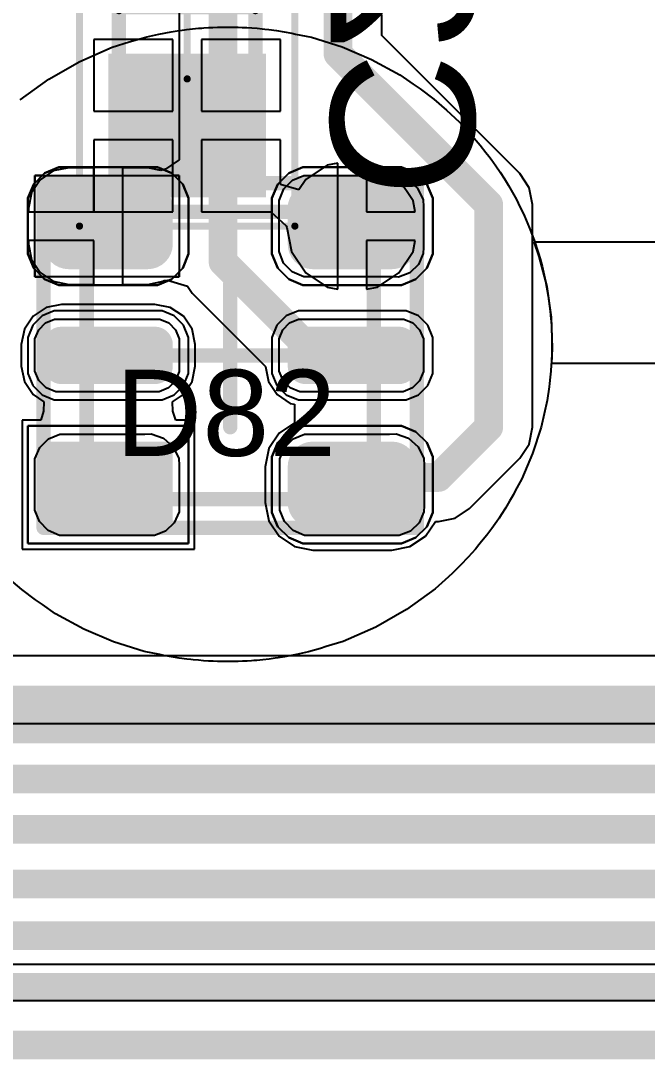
# Model space of a CAD drawing. Header units: inches. Extents: x -27 to 142, y -1 to 42.
# Drawn here: x 102.84 to 107.2, y -1 to 6.23 of the extents above; entities that cross this region are included whole.
import ezdxf

# ---------------------------------------------------------------- set-up
doc = ezdxf.new("R2010")
doc.units = ezdxf.units.IN
for name, color, linetype in [('Bottom Layer', 5, 'Continuous'), ('Bottom Overlay', 54, 'Continuous'), ('Bottom Paste', 16, 'Continuous'), ('Bottom Solder', 6, 'Continuous'), ('Keep-Out Layer', 6, 'Continuous'), ('Mechanical 1', 6, 'Continuous'), ('Mechanical 13', 56, 'Continuous'), ('Mechanical 15', 56, 'Continuous'), ('Top Layer', 1, 'Continuous'), ('Top Overlay', 2, 'Continuous'), ('Top Paste', 8, 'Continuous'), ('Top Solder', 216, 'Continuous'), ('Via Holes', 16, 'Continuous')]:
    doc.layers.add(name, color=color, linetype=linetype)
doc.styles.add('Arial', font='', dxfattribs={"height": 0.2})
doc.styles.get('Arial').set_extended_font_data('Arial')

# ---------------------------------------------------------------- blocks, each defined once
blk = doc.blocks.new('CAPC0603_1608_55_N_B_737')
at = {"layer": 'Bottom Layer'}
for points in [[(-0.35, 0.5), (-0.35, -0.5), (-1.25, -0.5), (-1.25, 0.5)], [(1.25, 0.5), (1.25, -0.5), (0.35, -0.5), (0.35, 0.5)]]:
    blk.add_hatch(color=5, dxfattribs=at).paths.add_polyline_path(points)
at = {"layer": 'Bottom Paste'}
for points in [[(-0.35, 0.5), (-0.35, -0.5), (-1.25, -0.5), (-1.25, 0.5)], [(1.25, 0.5), (1.25, -0.5), (0.35, -0.5), (0.35, 0.5)]]:
    blk.add_hatch(color=16, dxfattribs=at).paths.add_polyline_path(points)
at = {"layer": 'Bottom Solder'}
for points in [[(-0.3, 0.55), (-0.3, -0.55), (-1.3, -0.55), (-1.3, 0.55)], [(1.3, 0.55), (1.3, -0.55), (0.3, -0.55), (0.3, 0.55)]]:
    blk.add_hatch(color=6, dxfattribs=at).paths.add_polyline_path(points)
at = {"layer": 'Mechanical 13'}
for points in [[(-0.875, 0.475, 0.1, 0.1, 0), (0.875, 0.475, 0.1, 0.1, 0)], [(-0.875, 0.475, 0.1, 0.1, 0), (-0.875, -0.475, 0.1, 0.1, 0)], [(0.875, 0.475, 0.1, 0.1, 0), (0.875, -0.475, 0.1, 0.1, 0)], [(-0.875, -0.475, 0.1, 0.1, 0), (0.875, -0.475, 0.1, 0.1, 0)]]:
    blk.add_lwpolyline(points, format="xyseb", dxfattribs=at)
for points in [[(-0.9, 0.475, 0.05, 0.05, 1), (-0.85, 0.475, 0.05, 0.05, 1)], [(-0.9, 0.475, 0.05, 0.05, 1), (-0.85, 0.475, 0.05, 0.05, 1)], [(0.85, 0.475, 0.05, 0.05, 1), (0.9, 0.475, 0.05, 0.05, 1)], [(0.85, 0.475, 0.05, 0.05, 1), (0.9, 0.475, 0.05, 0.05, 1)], [(-0.9, -0.475, 0.05, 0.05, 1), (-0.85, -0.475, 0.05, 0.05, 1)], [(-0.9, -0.475, 0.05, 0.05, 1), (-0.85, -0.475, 0.05, 0.05, 1)], [(0.85, -0.475, 0.05, 0.05, 1), (0.9, -0.475, 0.05, 0.05, 1)], [(0.85, -0.475, 0.05, 0.05, 1), (0.9, -0.475, 0.05, 0.05, 1)]]:
    blk.add_lwpolyline(points, format="xyseb", close=True, dxfattribs=at)
at = {"layer": 'Mechanical 15'}
for points in [[(-1.5, 0.75, 0.05, 0.05, 0), (1.5, 0.75, 0.05, 0.05, 0)], [(-1.5, 0.75, 0.05, 0.05, 0), (-1.5, -0.75, 0.05, 0.05, 0)], [(1.5, 0.75, 0.05, 0.05, 0), (1.5, -0.75, 0.05, 0.05, 0)], [(0, 0.475, 0.05, 0.05, 0), (0, -0.475, 0.05, 0.05, 0)], [(-0.475, 0, 0.05, 0.05, 0), (0.475, 0, 0.05, 0.05, 0)], [(-1.5, -0.75, 0.05, 0.05, 0), (1.5, -0.75, 0.05, 0.05, 0)]]:
    blk.add_lwpolyline(points, format="xyseb", dxfattribs=at)
for points in [[(-1.5125, 0.75, 0.025, 0.025, 1), (-1.4875, 0.75, 0.025, 0.025, 1)], [(-1.5125, 0.75, 0.025, 0.025, 1), (-1.4875, 0.75, 0.025, 0.025, 1)], [(1.4875, 0.75, 0.025, 0.025, 1), (1.5125, 0.75, 0.025, 0.025, 1)], [(1.4875, 0.75, 0.025, 0.025, 1), (1.5125, 0.75, 0.025, 0.025, 1)], [(-0.0125, 0.475, 0.025, 0.025, 1), (0.0125, 0.475, 0.025, 0.025, 1)], [(-0.4875, 0, 0.025, 0.025, 1), (-0.4625, 0, 0.025, 0.025, 1)], [(0.4625, 0, 0.025, 0.025, 1), (0.4875, 0, 0.025, 0.025, 1)], [(-0.0125, -0.475, 0.025, 0.025, 1), (0.0125, -0.475, 0.025, 0.025, 1)], [(-1.5125, -0.75, 0.025, 0.025, 1), (-1.4875, -0.75, 0.025, 0.025, 1)], [(-1.5125, -0.75, 0.025, 0.025, 1), (-1.4875, -0.75, 0.025, 0.025, 1)], [(1.4875, -0.75, 0.025, 0.025, 1), (1.5125, -0.75, 0.025, 0.025, 1)], [(1.4875, -0.75, 0.025, 0.025, 1), (1.5125, -0.75, 0.025, 0.025, 1)]]:
    blk.add_lwpolyline(points, format="xyseb", close=True, dxfattribs=at)
blk = doc.blocks.new('APA_RGB_LED_2020_854')
at = {"layer": 'Top Layer'}
h = blk.add_hatch(color=1, dxfattribs=at)
edge = h.paths.add_edge_path()
edge.add_arc((-1.125, 1.025), 0.125, 90, 180)
edge.add_line((-1.25, 1.025), (-1.25, 0.775))
edge.add_arc((-1.125, 0.775), 0.125, 180, 270)
edge.add_line((-1.125, 0.65), (-0.575, 0.65))
edge.add_arc((-0.575, 0.775), 0.125, 270, 360)
edge.add_line((-0.45, 0.775), (-0.45, 1.025))
edge.add_arc((-0.575, 1.025), 0.125, 0, 90)
edge.add_line((-0.575, 1.15), (-1.125, 1.15))
h = blk.add_hatch(color=1, dxfattribs=at)
edge = h.paths.add_edge_path()
edge.add_arc((0.575, 1.025), 0.125, 90, 180)
edge.add_line((0.45, 1.025), (0.45, 0.775))
edge.add_arc((0.575, 0.775), 0.125, 180, 270)
edge.add_line((0.575, 0.65), (1.125, 0.65))
edge.add_arc((1.125, 0.775), 0.125, 270, 360)
edge.add_line((1.25, 0.775), (1.25, 1.025))
edge.add_arc((1.125, 1.025), 0.125, 0, 90)
edge.add_line((1.125, 1.15), (0.575, 1.15))
h = blk.add_hatch(color=1, dxfattribs=at)
edge = h.paths.add_edge_path()
edge.add_arc((-1.175, 0.075), 0.075, 90, 180)
edge.add_line((-1.25, 0.075), (-1.25, -0.075))
edge.add_arc((-1.175, -0.075), 0.075, 180, 270)
edge.add_line((-1.175, -0.15), (-0.525, -0.15))
edge.add_arc((-0.525, -0.075), 0.075, 270, 360)
edge.add_line((-0.45, -0.075), (-0.45, 0.075))
edge.add_arc((-0.525, 0.075), 0.075, 0, 90)
edge.add_line((-0.525, 0.15), (-1.175, 0.15))
h = blk.add_hatch(color=1, dxfattribs=at)
edge = h.paths.add_edge_path()
edge.add_arc((0.525, 0.075), 0.075, 90, 180)
edge.add_line((0.45, 0.075), (0.45, -0.075))
edge.add_arc((0.525, -0.075), 0.075, 180, 270)
edge.add_line((0.525, -0.15), (1.175, -0.15))
edge.add_arc((1.175, -0.075), 0.075, 270, 360)
edge.add_line((1.25, -0.075), (1.25, 0.075))
edge.add_arc((1.175, 0.075), 0.075, 0, 90)
edge.add_line((1.175, 0.15), (0.525, 0.15))
blk.add_hatch(color=1, dxfattribs=at).paths.add_polyline_path([(-1.25, -0.65), (-0.45, -0.65), (-0.45, -1.15), (-1.25, -1.15)])
h = blk.add_hatch(color=1, dxfattribs=at)
edge = h.paths.add_edge_path()
edge.add_arc((0.575, -0.775), 0.125, 90, 180)
edge.add_line((0.45, -0.775), (0.45, -1.025))
edge.add_arc((0.575, -1.025), 0.125, 180, 270)
edge.add_line((0.575, -1.15), (1.125, -1.15))
edge.add_arc((1.125, -1.025), 0.125, 270, 360)
edge.add_line((1.25, -1.025), (1.25, -0.775))
edge.add_arc((1.125, -0.775), 0.125, 0, 90)
edge.add_line((1.125, -0.65), (0.575, -0.65))
at = {"layer": 'Top Paste'}
h = blk.add_hatch(color=8, dxfattribs=at)
edge = h.paths.add_edge_path()
edge.add_arc((-1.125, 1.025), 0.125, 90, 180)
edge.add_line((-1.25, 1.025), (-1.25, 0.775))
edge.add_arc((-1.125, 0.775), 0.125, 180, 270)
edge.add_line((-1.125, 0.65), (-0.575, 0.65))
edge.add_arc((-0.575, 0.775), 0.125, 270, 360)
edge.add_line((-0.45, 0.775), (-0.45, 1.025))
edge.add_arc((-0.575, 1.025), 0.125, 0, 90)
edge.add_line((-0.575, 1.15), (-1.125, 1.15))
h = blk.add_hatch(color=8, dxfattribs=at)
edge = h.paths.add_edge_path()
edge.add_arc((0.575, 1.025), 0.125, 90, 180)
edge.add_line((0.45, 1.025), (0.45, 0.775))
edge.add_arc((0.575, 0.775), 0.125, 180, 270)
edge.add_line((0.575, 0.65), (1.125, 0.65))
edge.add_arc((1.125, 0.775), 0.125, 270, 360)
edge.add_line((1.25, 0.775), (1.25, 1.025))
edge.add_arc((1.125, 1.025), 0.125, 0, 90)
edge.add_line((1.125, 1.15), (0.575, 1.15))
h = blk.add_hatch(color=8, dxfattribs=at)
edge = h.paths.add_edge_path()
edge.add_arc((-1.175, 0.075), 0.075, 90, 180)
edge.add_line((-1.25, 0.075), (-1.25, -0.075))
edge.add_arc((-1.175, -0.075), 0.075, 180, 270)
edge.add_line((-1.175, -0.15), (-0.525, -0.15))
edge.add_arc((-0.525, -0.075), 0.075, 270, 360)
edge.add_line((-0.45, -0.075), (-0.45, 0.075))
edge.add_arc((-0.525, 0.075), 0.075, 0, 90)
edge.add_line((-0.525, 0.15), (-1.175, 0.15))
h = blk.add_hatch(color=8, dxfattribs=at)
edge = h.paths.add_edge_path()
edge.add_arc((0.525, 0.075), 0.075, 90, 180)
edge.add_line((0.45, 0.075), (0.45, -0.075))
edge.add_arc((0.525, -0.075), 0.075, 180, 270)
edge.add_line((0.525, -0.15), (1.175, -0.15))
edge.add_arc((1.175, -0.075), 0.075, 270, 360)
edge.add_line((1.25, -0.075), (1.25, 0.075))
edge.add_arc((1.175, 0.075), 0.075, 0, 90)
edge.add_line((1.175, 0.15), (0.525, 0.15))
blk.add_hatch(color=8, dxfattribs=at).paths.add_polyline_path([(-1.25, -0.65), (-0.45, -0.65), (-0.45, -1.15), (-1.25, -1.15)])
h = blk.add_hatch(color=8, dxfattribs=at)
edge = h.paths.add_edge_path()
edge.add_arc((0.575, -0.775), 0.125, 90, 180)
edge.add_line((0.45, -0.775), (0.45, -1.025))
edge.add_arc((0.575, -1.025), 0.125, 180, 270)
edge.add_line((0.575, -1.15), (1.125, -1.15))
edge.add_arc((1.125, -1.025), 0.125, 270, 360)
edge.add_line((1.25, -1.025), (1.25, -0.775))
edge.add_arc((1.125, -0.775), 0.125, 0, 90)
edge.add_line((1.125, -0.65), (0.575, -0.65))
at = {"layer": 'Top Solder'}
h = blk.add_hatch(color=216, dxfattribs=at)
edge = h.paths.add_edge_path()
edge.add_arc((-1.125, 1.025), 0.175, 90, 180)
edge.add_line((-1.3, 1.025), (-1.3, 0.775))
edge.add_arc((-1.125, 0.775), 0.175, 180, 270)
edge.add_line((-1.125, 0.6), (-0.575, 0.6))
edge.add_arc((-0.575, 0.775), 0.175, 270, 360)
edge.add_line((-0.4, 0.775), (-0.4, 1.025))
edge.add_arc((-0.575, 1.025), 0.175, 0, 90)
edge.add_line((-0.575, 1.2), (-1.125, 1.2))
h = blk.add_hatch(color=216, dxfattribs=at)
edge = h.paths.add_edge_path()
edge.add_arc((0.575, 1.025), 0.175, 90, 180)
edge.add_line((0.4, 1.025), (0.4, 0.775))
edge.add_arc((0.575, 0.775), 0.175, 180, 270)
edge.add_line((0.575, 0.6), (1.125, 0.6))
edge.add_arc((1.125, 0.775), 0.175, 270, 360)
edge.add_line((1.3, 0.775), (1.3, 1.025))
edge.add_arc((1.125, 1.025), 0.175, 0, 90)
edge.add_line((1.125, 1.2), (0.575, 1.2))
h = blk.add_hatch(color=216, dxfattribs=at)
edge = h.paths.add_edge_path()
edge.add_arc((-1.175, 0.075), 0.125, 90, 180)
edge.add_line((-1.3, 0.075), (-1.3, -0.075))
edge.add_arc((-1.175, -0.075), 0.125, 180, 270)
edge.add_line((-1.175, -0.2), (-0.525, -0.2))
edge.add_arc((-0.525, -0.075), 0.125, 270, 360)
edge.add_line((-0.4, -0.075), (-0.4, 0.075))
edge.add_arc((-0.525, 0.075), 0.125, 0, 90)
edge.add_line((-0.525, 0.2), (-1.175, 0.2))
h = blk.add_hatch(color=216, dxfattribs=at)
edge = h.paths.add_edge_path()
edge.add_arc((0.525, 0.075), 0.125, 90, 180)
edge.add_line((0.4, 0.075), (0.4, -0.075))
edge.add_arc((0.525, -0.075), 0.125, 180, 270)
edge.add_line((0.525, -0.2), (1.175, -0.2))
edge.add_arc((1.175, -0.075), 0.125, 270, 360)
edge.add_line((1.3, -0.075), (1.3, 0.075))
edge.add_arc((1.175, 0.075), 0.125, 0, 90)
edge.add_line((1.175, 0.2), (0.525, 0.2))
blk.add_hatch(color=216, dxfattribs=at).paths.add_polyline_path([(-1.3, -0.6), (-0.4, -0.6), (-0.4, -1.2), (-1.3, -1.2)])
h = blk.add_hatch(color=216, dxfattribs=at)
edge = h.paths.add_edge_path()
edge.add_arc((0.575, -0.775), 0.175, 90, 180)
edge.add_line((0.4, -0.775), (0.4, -1.025))
edge.add_arc((0.575, -1.025), 0.175, 180, 270)
edge.add_line((0.575, -1.2), (1.125, -1.2))
edge.add_arc((1.125, -1.025), 0.175, 270, 360)
edge.add_line((1.3, -1.025), (1.3, -0.775))
edge.add_arc((1.125, -0.775), 0.175, 0, 90)
edge.add_line((1.125, -0.6), (0.575, -0.6))
at = {"layer": 'Mechanical 13'}
for points in [[(-1, 1, 0.1, 0.1, 0), (1, 1, 0.1, 0.1, 0)], [(-1, -1, 0.1, 0.1, 0), (-1, 1, 0.1, 0.1, 0)], [(1, -1, 0.1, 0.1, 0), (1, 1, 0.1, 0.1, 0)], [(-1, -1, 0.1, 0.1, 0), (1, -1, 0.1, 0.1, 0)]]:
    blk.add_lwpolyline(points, format="xyseb", dxfattribs=at)
for points in [[(-1.025, 1, 0.05, 0.05, 1), (-0.975, 1, 0.05, 0.05, 1)], [(-1.025, 1, 0.05, 0.05, 1), (-0.975, 1, 0.05, 0.05, 1)], [(0.975, 1, 0.05, 0.05, 1), (1.025, 1, 0.05, 0.05, 1)], [(0.975, 1, 0.05, 0.05, 1), (1.025, 1, 0.05, 0.05, 1)], [(-1.025, -1, 0.05, 0.05, 1), (-0.975, -1, 0.05, 0.05, 1)], [(-1.025, -1, 0.05, 0.05, 1), (-0.975, -1, 0.05, 0.05, 1)], [(0.975, -1, 0.05, 0.05, 1), (1.025, -1, 0.05, 0.05, 1)], [(0.975, -1, 0.05, 0.05, 1), (1.025, -1, 0.05, 0.05, 1)]]:
    blk.add_lwpolyline(points, format="xyseb", close=True, dxfattribs=at)
at = {"layer": 'Mechanical 15'}
for points in [[(-1.3, -1.2, 0.1, 0.1, 0), (-1.3, 1.2, 0.1, 0.1, 0)], [(-1.3, 1.2, 0.1, 0.1, 0), (1.3, 1.2, 0.1, 0.1, 0)], [(1.3, -1.2, 0.1, 0.1, 0), (1.3, 1.2, 0.1, 0.1, 0)], [(0, -0.5, 0.1, 0.1, 0), (0, 0.5, 0.1, 0.1, 0)], [(-0.5, 0, 0.1, 0.1, 0), (0.5, 0, 0.1, 0.1, 0)], [(-1.3, -1.2, 0.1, 0.1, 0), (1.3, -1.2, 0.1, 0.1, 0)]]:
    blk.add_lwpolyline(points, format="xyseb", dxfattribs=at)
for points in [[(-1.325, 1.2, 0.05, 0.05, 1), (-1.275, 1.2, 0.05, 0.05, 1)], [(-1.325, 1.2, 0.05, 0.05, 1), (-1.275, 1.2, 0.05, 0.05, 1)], [(1.275, 1.2, 0.05, 0.05, 1), (1.325, 1.2, 0.05, 0.05, 1)], [(1.275, 1.2, 0.05, 0.05, 1), (1.325, 1.2, 0.05, 0.05, 1)], [(-0.025, 0.5, 0.05, 0.05, 1), (0.025, 0.5, 0.05, 0.05, 1)], [(-0.525, 0, 0.05, 0.05, 1), (-0.475, 0, 0.05, 0.05, 1)], [(0.475, 0, 0.05, 0.05, 1), (0.525, 0, 0.05, 0.05, 1)], [(-0.025, -0.5, 0.05, 0.05, 1), (0.025, -0.5, 0.05, 0.05, 1)], [(-1.325, -1.2, 0.05, 0.05, 1), (-1.275, -1.2, 0.05, 0.05, 1)], [(-1.325, -1.2, 0.05, 0.05, 1), (-1.275, -1.2, 0.05, 0.05, 1)], [(1.275, -1.2, 0.05, 0.05, 1), (1.325, -1.2, 0.05, 0.05, 1)], [(1.275, -1.2, 0.05, 0.05, 1), (1.325, -1.2, 0.05, 0.05, 1)]]:
    blk.add_lwpolyline(points, format="xyseb", close=True, dxfattribs=at)
at = {"layer": 'Top Overlay'}
for p, q in [((-1.2929, 1.2689), (-1.1937, 1.31)), ((-1.1937, 1.31), (-1.14, 1.31)), ((-1.14, 1.31), (-1.14, 1.31)), ((-1.14, 1.31), (-0.56, 1.31)), ((-0.56, 1.31), (-0.5063, 1.31)), ((-0.5063, 1.31), (-0.4071, 1.2689)), ((0.4071, 1.2689), (0.5063, 1.31)), ((0.5063, 1.31), (0.56, 1.31)), ((0.56, 1.31), (0.56, 1.31)), ((0.56, 1.31), (1.14, 1.31)), ((1.14, 1.31), (1.1937, 1.31)), ((1.1937, 1.31), (1.2929, 1.2689)), ((-1.3689, 1.1929), (-1.2929, 1.2689)), ((-0.4071, 1.2689), (-0.3311, 1.1929)), ((0.3311, 1.1929), (0.4071, 1.2689)), ((1.2929, 1.2689), (1.3689, 1.1929)), ((-1.41, 1.0937), (-1.3689, 1.1929)), ((-0.3311, 1.1929), (-0.29, 1.0937)), ((0.29, 1.0937), (0.3311, 1.1929)), ((1.3689, 1.1929), (1.41, 1.0937)), ((-1.41, 1.04), (-1.41, 1.0937)), ((-0.29, 1.0937), (-0.29, 1.04)), ((0.29, 1.04), (0.29, 1.0937)), ((1.41, 1.0937), (1.41, 1.04)), ((-1.41, 0.76), (-1.41, 1.04)), ((-0.29, 1.04), (-0.29, 1.04)), ((-0.29, 1.04), (-0.29, 0.76)), ((0.29, 0.76), (0.29, 1.04)), ((1.41, 1.04), (1.41, 1.04)), ((1.41, 1.04), (1.41, 0.76)), ((-1.41, 0.76), (-1.41, 0.76)), ((-1.41, 0.7063), (-1.41, 0.76)), ((-0.29, 0.76), (-0.29, 0.7063)), ((0.29, 0.76), (0.29, 0.76)), ((0.29, 0.7063), (0.29, 0.76)), ((1.41, 0.76), (1.41, 0.7063)), ((-1.3689, 0.6071), (-1.41, 0.7063)), ((-0.29, 0.7063), (-0.3311, 0.6071)), ((0.3311, 0.6071), (0.29, 0.7063)), ((1.41, 0.7063), (1.3689, 0.6071)), ((-1.2929, 0.5311), (-1.3689, 0.6071)), ((-0.3311, 0.6071), (-0.4071, 0.5311)), ((0.4071, 0.5311), (0.3311, 0.6071)), ((1.3689, 0.6071), (1.2929, 0.5311)), ((-1.1937, 0.49), (-1.2929, 0.5311)), ((-0.4071, 0.5311), (-0.5063, 0.49)), ((0.5063, 0.49), (0.4071, 0.5311)), ((1.2929, 0.5311), (1.1937, 0.49)), ((-1.14, 0.49), (-1.1937, 0.49)), ((-0.56, 0.49), (-1.14, 0.49)), ((-0.5063, 0.49), (-0.56, 0.49)), ((-0.56, 0.49), (-0.56, 0.49)), ((0.56, 0.49), (0.5063, 0.49)), ((1.14, 0.49), (0.56, 0.49)), ((1.1937, 0.49), (1.14, 0.49)), ((1.14, 0.49), (1.14, 0.49)), ((-1.2258, 0.31), (-1.3103, 0.275)), ((-1.18, 0.31), (-1.2258, 0.31)), ((-0.52, 0.31), (-1.18, 0.31)), ((-0.4743, 0.31), (-0.52, 0.31)), ((-0.52, 0.31), (-0.52, 0.31)), ((-0.3897, 0.275), (-0.4743, 0.31)), ((0.4742, 0.31), (0.3897, 0.275)), ((0.52, 0.31), (0.4742, 0.31)), ((1.18, 0.31), (0.52, 0.31)), ((1.2258, 0.31), (1.18, 0.31)), ((1.18, 0.31), (1.18, 0.31)), ((1.3103, 0.275), (1.2258, 0.31)), ((-1.3103, 0.275), (-1.375, 0.2103)), ((-0.325, 0.2103), (-0.3897, 0.275)), ((0.3897, 0.275), (0.325, 0.2103)), ((1.375, 0.2103), (1.3103, 0.275)), ((-1.375, 0.2103), (-1.41, 0.1257)), ((-0.29, 0.1257), (-0.325, 0.2103)), ((0.325, 0.2103), (0.29, 0.1257)), ((1.41, 0.1257), (1.375, 0.2103)), ((-1.41, 0.1257), (-1.41, 0.08)), ((-1.41, 0.08), (-1.41, -0.08)), ((-1.41, 0.08), (-1.41, 0.08)), ((-0.29, 0.08), (-0.29, 0.1257)), ((-0.29, -0.08), (-0.29, 0.08)), ((0.29, 0.1257), (0.29, 0.08)), ((0.29, 0.08), (0.29, -0.08)), ((0.29, 0.08), (0.29, 0.08)), ((1.41, 0.08), (1.41, 0.1257)), ((1.41, -0.08), (1.41, 0.08)), ((-1.41, -0.08), (-1.41, -0.1258)), ((-1.41, -0.1258), (-1.375, -0.2103)), ((-0.325, -0.2103), (-0.29, -0.1258)), ((-0.29, -0.1258), (-0.29, -0.08)), ((-0.29, -0.08), (-0.29, -0.08)), ((0.29, -0.08), (0.29, -0.1258)), ((0.29, -0.1258), (0.325, -0.2103)), ((1.375, -0.2103), (1.41, -0.1258)), ((1.41, -0.1258), (1.41, -0.08)), ((1.41, -0.08), (1.41, -0.08)), ((-1.375, -0.2103), (-1.3103, -0.275)), ((-0.3897, -0.275), (-0.325, -0.2103)), ((0.325, -0.2103), (0.3897, -0.275)), ((1.3103, -0.275), (1.375, -0.2103)), ((-1.3103, -0.275), (-1.2258, -0.31)), ((-0.4743, -0.31), (-0.3897, -0.275)), ((0.3897, -0.275), (0.4742, -0.31)), ((1.2258, -0.31), (1.3103, -0.275)), ((-1.2258, -0.31), (-1.18, -0.31)), ((-1.18, -0.31), (-1.18, -0.31)), ((-1.18, -0.31), (-0.52, -0.31)), ((-0.52, -0.31), (-0.4743, -0.31)), ((0.4742, -0.31), (0.52, -0.31)), ((0.52, -0.31), (0.52, -0.31)), ((0.52, -0.31), (1.18, -0.31)), ((1.18, -0.31), (1.2258, -0.31)), ((-1.41, -1.31), (-1.41, -0.49)), ((-1.41, -0.49), (-0.29, -0.49)), ((-0.29, -0.49), (-0.29, -1.31)), ((0.4071, -0.5311), (0.5063, -0.49)), ((0.5063, -0.49), (0.56, -0.49)), ((0.56, -0.49), (0.56, -0.49)), ((0.56, -0.49), (1.14, -0.49)), ((1.14, -0.49), (1.1937, -0.49)), ((1.1937, -0.49), (1.2929, -0.5311)), ((0.3311, -0.6071), (0.4071, -0.5311)), ((1.2929, -0.5311), (1.3689, -0.6071)), ((0.29, -0.7063), (0.3311, -0.6071)), ((1.3689, -0.6071), (1.41, -0.7063)), ((0.29, -0.76), (0.29, -0.7063)), ((1.41, -0.7063), (1.41, -0.76)), ((0.29, -1.04), (0.29, -0.76)), ((1.41, -0.76), (1.41, -0.76)), ((1.41, -0.76), (1.41, -1.04)), ((0.29, -1.04), (0.29, -1.04)), ((0.29, -1.0937), (0.29, -1.04)), ((1.41, -1.04), (1.41, -1.0937)), ((0.3311, -1.1929), (0.29, -1.0937)), ((1.41, -1.0937), (1.3689, -1.1929)), ((0.4071, -1.2689), (0.3311, -1.1929)), ((1.3689, -1.1929), (1.2929, -1.2689)), ((0.5063, -1.31), (0.4071, -1.2689)), ((1.2929, -1.2689), (1.1937, -1.31)), ((-0.29, -1.31), (-1.41, -1.31)), ((0.56, -1.31), (0.5063, -1.31)), ((1.14, -1.31), (0.56, -1.31)), ((1.1937, -1.31), (1.14, -1.31)), ((1.14, -1.31), (1.14, -1.31))]:
    blk.add_line(p, q, dxfattribs=at)
at = {"layer": 'Mechanical 15', "style": 'Arial'}
blk.add_text('D82', height=0.6, rotation=360, dxfattribs=at).set_placement((-0.8, -0.7))

msp = doc.modelspace()

# ---------------------------------------------------------------- hatches: boundary and pattern name
at = {"layer": 'Bottom Layer'}
h = msp.add_hatch(color=5, dxfattribs=at)
edge = h.paths.add_edge_path()
edge.add_arc((105.15, 4.8), 0.3, 0, 360)
at = {"layer": 'Top Layer'}
h = msp.add_hatch(color=1, dxfattribs=at)
edge = h.paths.add_edge_path()
edge.add_arc((105.15, 4.8), 0.3, 0, 360)
at = {"layer": 'Via Holes'}
h = msp.add_hatch(color=7, dxfattribs=at)
edge = h.paths.add_edge_path()
edge.add_arc((105.15, 4.8), 0.15, 0, 360)

# ---------------------------------------------------------------- linework, layer by layer
at = {"layer": 'Bottom Layer'}
for p, q in [((103.9, 6.1), (103.35, 6.1)), ((103.35, 6.1), (103.35, 5.6)), ((103.9, 5.6), (103.9, 6.1)), ((104.65, 6.1), (104.1, 6.1)), ((104.1, 6.1), (104.1, 5.6)), ((104.65, 5.6), (104.65, 6.1)), ((103.35, 5.6), (103.9, 5.6)), ((104.1, 5.6), (104.65, 5.6)), ((103.9, 5.4), (103.35, 5.4)), ((103.35, 5.4), (103.35, 4.9)), ((103.9, 4.9), (103.9, 5.4)), ((104.65, 5.4), (104.1, 5.4)), ((104.1, 5.4), (104.1, 4.9)), ((104.65, 5.0903), (104.65, 5.4)), ((104.9744, 5.2239), (104.8256, 5.1244)), ((105.05, 5.2389), (104.9744, 5.2239)), ((105.05, 4.8), (105.05, 5.2389)), ((105.3256, 5.2239), (105.25, 5.2389)), ((105.25, 5.2389), (105.25, 4.9)), ((105.4744, 5.1244), (105.3256, 5.2239)), ((104.777, 5.0517), (104.65, 5.0903)), ((104.8256, 5.1244), (104.777, 5.0517)), ((105.5739, 4.9756), (105.4744, 5.1244)), ((105.5889, 4.9), (105.5739, 4.9756)), ((103.35, 4.9), (103.9, 4.9)), ((104.1, 4.9), (104.5816, 4.9)), ((104.5816, 4.9), (104.6884, 4.8026)), ((105.25, 4.9), (105.5889, 4.9)), ((104.6884, 4.8026), (104.693, 4.7908)), ((104.693, 4.7908), (104.7261, 4.6244)), ((105.05, 4.3611), (105.05, 4.8)), ((105.5889, 4.7), (105.25, 4.7)), ((105.25, 4.7), (105.25, 4.3611)), ((105.5739, 4.6244), (105.5889, 4.7)), ((104.7261, 4.6244), (104.8256, 4.4756)), ((105.4744, 4.4756), (105.5739, 4.6244)), ((104.8256, 4.4756), (104.9744, 4.3761)), ((105.3256, 4.3761), (105.4744, 4.4756)), ((104.9744, 4.3761), (105.05, 4.3611)), ((105.25, 4.3611), (105.3256, 4.3761)), ((117.5148, 1.8078), (93.4753, 1.8078))]:
    msp.add_line(p, q, dxfattribs=at)
for points in [[(74.5, 1.4, 0.4, 0.4, 0), (117.7, 1.4, 0.4, 0.4, 0)], [(74.05, 0.95, 0.2, 0.2, 0), (121.3454, 0.95, 0.2, 0.2, 0)], [(73.7, 0.6, 0.2, 0.2, 0), (121.8, 0.6, 0.2, 0.2, 0)], [(73.48, 0.22, 0.2, 0.2, 0), (122.12, 0.22, 0.2, 0.2, 0)], [(73.14, -0.14, 0.2, 0.2, 0), (122.66, -0.14, 0.2, 0.2, 0)], [(72.8, -0.5, 0.2, 0.2, 0), (123.2, -0.5, 0.2, 0.2, 0)]]:
    msp.add_lwpolyline(points, format="xyseb", dxfattribs=at)
at = {"layer": 'Keep-Out Layer'}
msp.add_lwpolyline([(-20.0389, -0.9, 0.2, 0.2, 0), (135.8253, -0.9, 0.2, 0.2, 0)], format="xyseb", dxfattribs=at)
at = {"layer": 'Mechanical 1'}
msp.add_lwpolyline([(-20.0389, -0.9, 0.2, 0.2, 0), (135.8253, -0.9, 0.2, 0.2, 0)], format="xyseb", dxfattribs=at)
at = {"layer": 'Top Layer'}
for p, q in [((103.9441, 6.45), (103.9441, 5.2621)), ((105.3559, 6.1267), (105.3559, 6.2733)), ((106.3163, 5.1663), (105.3559, 6.1267)), ((103.175, 5.2054), (103.0677, 5.184)), ((103.35, 5.2054), (103.175, 5.2054)), ((103.35, 4.9), (103.35, 5.2054)), ((103.725, 5.2054), (103.55, 5.2054)), ((103.55, 5.2054), (103.55, 4.8)), ((103.8171, 5.1871), (103.725, 5.2054)), ((103.9441, 5.2621), (103.8501, 5.1965)), ((103.0677, 5.184), (102.9767, 5.1233)), ((103.8501, 5.1965), (103.8171, 5.1871)), ((106.3826, 5.0671), (106.3163, 5.1663)), ((102.9767, 5.1233), (102.916, 5.0323)), ((106.4059, 4.95), (106.3826, 5.0671)), ((102.916, 5.0323), (102.8946, 4.925)), ((102.8946, 4.925), (102.8946, 4.9)), ((106.4059, 3.4), (106.4059, 4.95)), ((102.8946, 4.9), (103.35, 4.9)), ((103.55, 4.8), (103.55, 4.3946)), ((103.35, 4.7), (102.8946, 4.7)), ((102.8946, 4.7), (102.8946, 4.675)), ((103.35, 4.3946), (103.35, 4.7)), ((102.8946, 4.675), (102.916, 4.5677)), ((102.916, 4.5677), (102.9767, 4.4767)), ((102.9767, 4.4767), (103.0677, 4.416)), ((103.0677, 4.416), (103.175, 4.3946)), ((103.725, 4.3946), (103.8323, 4.416)), ((103.8323, 4.416), (103.8402, 4.4213)), ((103.8402, 4.4213), (103.8619, 4.4233)), ((103.8619, 4.4233), (104.0013, 4.3823)), ((103.175, 4.3946), (103.35, 4.3946)), ((103.55, 4.3946), (103.725, 4.3946)), ((104.0013, 4.3823), (104.0337, 4.3337)), ((104.0337, 4.3337), (104.5452, 3.8223)), ((103.0177, 4.234), (102.9267, 4.1733)), ((103.125, 4.2554), (103.0177, 4.234)), ((103.775, 4.2554), (103.125, 4.2554)), ((103.8823, 4.234), (103.775, 4.2554)), ((103.9733, 4.1733), (103.8823, 4.234)), ((102.9267, 4.1733), (102.866, 4.0823)), ((104.034, 4.0823), (103.9733, 4.1733)), ((102.866, 4.0823), (102.8446, 3.975)), ((104.0554, 3.975), (104.034, 4.0823)), ((102.8446, 3.975), (102.8446, 3.825)), ((104.0554, 3.825), (104.0554, 3.975)), ((102.8446, 3.825), (102.866, 3.7177)), ((104.034, 3.7177), (104.0554, 3.825)), ((104.5452, 3.8223), (104.566, 3.7177)), ((102.866, 3.7177), (102.9267, 3.6267)), ((103.9733, 3.6267), (104.034, 3.7177)), ((104.566, 3.7177), (104.6267, 3.6267)), ((102.9267, 3.6267), (103.0012, 3.577)), ((103.8988, 3.577), (103.9733, 3.6267)), ((104.6267, 3.6267), (104.7177, 3.566)), ((103.0012, 3.577), (103.0002, 3.512)), ((103.8998, 3.512), (103.8988, 3.577)), ((104.7177, 3.566), (104.7463, 3.5603)), ((104.7463, 3.5603), (104.7481, 3.4348)), ((103.0002, 3.512), (102.9801, 3.45)), ((103.9199, 3.45), (103.8998, 3.512)), ((102.9801, 3.45), (102.85, 3.45)), ((102.85, 3.45), (102.85, 2.55)), ((104.05, 3.45), (103.9199, 3.45)), ((104.05, 2.55), (104.05, 3.45)), ((104.7473, 3.4306), (104.6407, 3.3593)), ((104.7481, 3.4348), (104.7473, 3.4306)), ((106.3826, 3.2829), (106.4059, 3.4)), ((106.4059, 3.4), (106.4059, 3.4)), ((104.6407, 3.3593), (104.5689, 3.2518)), ((106.3163, 3.1837), (106.3826, 3.2829)), ((104.5689, 3.2518), (104.5436, 3.125)), ((105.9663, 2.8337), (106.3163, 3.1837)), ((106.3163, 3.1837), (106.3163, 3.1837)), ((104.5436, 3.125), (104.5436, 2.875)), ((104.5436, 2.875), (104.5689, 2.7482)), ((105.8671, 2.7674), (105.9663, 2.8337)), ((104.5689, 2.7482), (104.6407, 2.6407)), ((105.75, 2.7441), (105.8671, 2.7674)), ((105.6593, 2.6407), (105.7284, 2.7441)), ((105.7284, 2.7441), (105.75, 2.7441)), ((105.75, 2.7441), (105.75, 2.7441)), ((104.6407, 2.6407), (104.7482, 2.5689)), ((105.5518, 2.5689), (105.6593, 2.6407)), ((102.85, 2.55), (104.05, 2.55)), ((104.7482, 2.5689), (104.875, 2.5436)), ((104.875, 2.5436), (105.425, 2.5436)), ((105.425, 2.5436), (105.5518, 2.5689)), ((135.5905, -0.5941), (-19.8043, -0.5941))]:
    msp.add_line(p, q, dxfattribs=at)
for points in [[(104.25, 4.55, 0.2, 0.2, 0), (104.25, 6.45, 0.2, 0.2, 0)], [(105.05, 6, 0.2, 0.2, 0), (105.05, 6.4, 0.2, 0.2, 0)], [(105.05, 6, 0.2, 0.2, 0), (106.1, 4.95, 0.2, 0.2, 0)], [(106.1, 3.4, 0.2, 0.2, 0), (106.1, 4.95, 0.2, 0.2, 0)], [(104.25, 4.55, 0.2, 0.2, 0), (104.9, 3.9, 0.2, 0.2, 0)], [(104.9, 3.9, 0.2, 0.2, 0), (105.15, 3.9, 0.2, 0.2, 0)], [(105.75, 3.05, 0.2, 0.2, 0), (106.1, 3.4, 0.2, 0.2, 0)], [(105.15, 3, 0.2, 0.2, 0), (105.2, 3.05, 0.2, 0.2, 0)], [(105.2, 3.05, 0.2, 0.2, 0), (105.75, 3.05, 0.2, 0.2, 0)], [(105.15, 3, 0.2, 0.2, 0), (105.3, 3, 0.2, 0.2, 0)]]:
    msp.add_lwpolyline(points, format="xyseb", dxfattribs=at)
for points in [[(105, 6, 0.1, 0.1, 1), (105.1, 6, 0.1, 0.1, 1)], [(105, 6, 0.1, 0.1, 1), (105.1, 6, 0.1, 0.1, 1)], [(106.05, 4.95, 0.1, 0.1, 1), (106.15, 4.95, 0.1, 0.1, 1)], [(106.05, 4.95, 0.1, 0.1, 1), (106.15, 4.95, 0.1, 0.1, 1)], [(104.2, 4.55, 0.1, 0.1, 1), (104.3, 4.55, 0.1, 0.1, 1)], [(104.2, 4.55, 0.1, 0.1, 1), (104.3, 4.55, 0.1, 0.1, 1)], [(104.85, 3.9, 0.1, 0.1, 1), (104.95, 3.9, 0.1, 0.1, 1)], [(104.85, 3.9, 0.1, 0.1, 1), (104.95, 3.9, 0.1, 0.1, 1)], [(105.1, 3.9, 0.1, 0.1, 1), (105.2, 3.9, 0.1, 0.1, 1)], [(106.05, 3.4, 0.1, 0.1, 1), (106.15, 3.4, 0.1, 0.1, 1)], [(106.05, 3.4, 0.1, 0.1, 1), (106.15, 3.4, 0.1, 0.1, 1)], [(105.15, 3.05, 0.1, 0.1, 1), (105.25, 3.05, 0.1, 0.1, 1)], [(105.15, 3.05, 0.1, 0.1, 1), (105.25, 3.05, 0.1, 0.1, 1)], [(105.7, 3.05, 0.1, 0.1, 1), (105.8, 3.05, 0.1, 0.1, 1)], [(105.7, 3.05, 0.1, 0.1, 1), (105.8, 3.05, 0.1, 0.1, 1)], [(105.1, 3, 0.1, 0.1, 1), (105.2, 3, 0.1, 0.1, 1)], [(105.1, 3, 0.1, 0.1, 1), (105.2, 3, 0.1, 0.1, 1)], [(105.25, 3, 0.1, 0.1, 1), (105.35, 3, 0.1, 0.1, 1)]]:
    msp.add_lwpolyline(points, format="xyseb", close=True, dxfattribs=at)
at = {"layer": 'Top Overlay'}
for p, q in [((103.8036, 6.1366), (103.8881, 6.1527)), ((103.8881, 6.1527), (103.9306, 6.1592)), ((103.9306, 6.1592), (103.9518, 6.1625)), ((103.9518, 6.1625), (103.9943, 6.1682)), ((103.9943, 6.1682), (104.0369, 6.1731)), ((104.0369, 6.1731), (104.0796, 6.1772)), ((104.0796, 6.1772), (104.101, 6.1789)), ((104.101, 6.1789), (104.1166, 6.1801)), ((104.101, 6.1789), (104.101, 6.1789)), ((104.1166, 6.1801), (104.148, 6.1821)), ((104.148, 6.1821), (104.1794, 6.1837)), ((104.1794, 6.1837), (104.2108, 6.1849)), ((104.2108, 6.1849), (104.2265, 6.1853)), ((104.2265, 6.1853), (104.2335, 6.1854)), ((104.2335, 6.1854), (104.2475, 6.1857)), ((104.2475, 6.1857), (104.2615, 6.1858)), ((104.2615, 6.1858), (104.2755, 6.1859)), ((104.2755, 6.1859), (104.2825, 6.1859)), ((104.2825, 6.1859), (104.2969, 6.1859)), ((104.2969, 6.1859), (104.3257, 6.1856)), ((104.3257, 6.1856), (104.3545, 6.1849)), ((104.3545, 6.1849), (104.3833, 6.1838)), ((104.3833, 6.1838), (104.3977, 6.1831)), ((104.3977, 6.1831), (104.4156, 6.1822)), ((104.4156, 6.1822), (104.4514, 6.1799)), ((104.4514, 6.1799), (104.4871, 6.177)), ((104.4871, 6.177), (104.5228, 6.1736)), ((104.5228, 6.1736), (104.5406, 6.1716)), ((104.5406, 6.1716), (104.5406, 6.1716)), ((104.5406, 6.1716), (104.5676, 6.1686)), ((104.5676, 6.1686), (104.6214, 6.1614)), ((104.6214, 6.1614), (104.675, 6.1528)), ((104.675, 6.1528), (104.7285, 6.143)), ((103.4779, 6.0452), (103.5959, 6.0819)), ((103.5959, 6.0819), (103.6369, 6.0947)), ((103.5959, 6.0819), (103.5959, 6.0819)), ((103.6369, 6.0947), (103.7199, 6.1172)), ((103.7199, 6.1172), (103.8036, 6.1366)), ((104.7285, 6.143), (104.7551, 6.1374)), ((104.7551, 6.1374), (104.7551, 6.1374)), ((104.7551, 6.1374), (104.8647, 6.1146)), ((104.8647, 6.1146), (105.0784, 6.0477)), ((103.2515, 5.9465), (103.4779, 6.0452)), ((105.0784, 6.0477), (105.2845, 5.96)), ((103.0371, 5.8238), (103.2515, 5.9465)), ((105.2845, 5.96), (105.4809, 5.8526)), ((102.8374, 5.6785), (103.0371, 5.8238)), ((105.4809, 5.8526), (105.5734, 5.7894)), ((105.5734, 5.7894), (105.6224, 5.756)), ((105.6224, 5.756), (105.7167, 5.684)), ((105.7167, 5.684), (105.8071, 5.6072)), ((105.8071, 5.6072), (105.8933, 5.5258)), ((105.8933, 5.5258), (105.9342, 5.4829)), ((105.9342, 5.4829), (105.9564, 5.4596)), ((105.9564, 5.4596), (105.9993, 5.4118)), ((105.9993, 5.4118), (106.0409, 5.3629)), ((106.0409, 5.3629), (106.081, 5.3127)), ((106.081, 5.3127), (106.1004, 5.2871)), ((106.1004, 5.2871), (106.1004, 5.2871)), ((106.1004, 5.2871), (106.1169, 5.2652)), ((103.1063, 5.21), (103.0071, 5.1689)), ((103.7937, 5.21), (103.1063, 5.21)), ((103.8929, 5.1689), (103.7937, 5.21)), ((104.8063, 5.21), (104.7071, 5.1689)), ((105.4937, 5.21), (104.8063, 5.21)), ((105.5929, 5.1689), (105.4937, 5.21)), ((106.1169, 5.2652), (106.1488, 5.2206)), ((106.1488, 5.2206), (106.1796, 5.1752)), ((102.94, 4.4467), (102.94, 5.1517)), ((102.94, 5.1517), (103.945, 5.1517)), ((102.9899, 5.1517), (102.94, 5.1517)), ((102.94, 5.1517), (102.94, 5.1018)), ((103.0071, 5.1689), (102.9899, 5.1517)), ((103.9101, 5.1517), (103.8929, 5.1689)), ((103.945, 5.1517), (103.9101, 5.1517)), ((103.945, 5.1517), (103.945, 4.4467)), ((103.945, 5.1168), (103.945, 5.1517)), ((104.7071, 5.1689), (104.6311, 5.0929)), ((104.7332, 5.119), (104.8122, 5.1517)), ((104.8122, 5.1517), (104.855, 5.1517)), ((104.855, 5.1517), (104.855, 5.1517)), ((104.855, 5.1517), (105.405, 5.1517)), ((105.405, 5.1517), (105.4503, 5.1542)), ((105.4503, 5.1542), (105.5358, 5.1242)), ((105.6689, 5.0929), (105.5929, 5.1689)), ((106.1796, 5.1752), (106.2093, 5.1291)), ((102.9311, 5.0929), (102.89, 4.9937)), ((102.94, 5.1018), (102.9311, 5.0929)), ((103.9689, 5.0929), (103.945, 5.1168)), ((104.01, 4.9937), (103.9689, 5.0929)), ((104.6311, 5.0929), (104.59, 4.9937)), ((104.6727, 5.0585), (104.7332, 5.119)), ((105.5358, 5.1242), (105.6033, 5.0637)), ((105.6033, 5.0637), (105.6425, 4.982)), ((105.71, 4.9937), (105.6689, 5.0929)), ((106.2093, 5.1291), (106.2236, 5.1057)), ((106.2236, 5.1057), (106.2236, 5.1057)), ((106.2236, 5.1057), (106.2381, 5.0818)), ((106.2381, 5.0818), (106.2659, 5.0333)), ((102.89, 4.9937), (102.89, 4.94)), ((104.01, 4.94), (104.01, 4.9937)), ((104.59, 4.9937), (104.59, 4.94)), ((104.64, 4.9795), (104.6727, 5.0585)), ((105.71, 4.94), (105.71, 4.9937)), ((106.2659, 5.0333), (106.2925, 4.9842)), ((102.89, 4.94), (102.89, 4.66)), ((104.01, 4.66), (104.01, 4.94)), ((104.59, 4.94), (104.59, 4.66)), ((104.64, 4.9367), (104.64, 4.9795)), ((104.64, 4.6667), (104.64, 4.9367)), ((105.6425, 4.982), (105.645, 4.9367)), ((105.645, 4.9367), (105.645, 4.9367)), ((105.645, 4.9367), (105.645, 4.6517)), ((105.71, 4.66), (105.71, 4.94)), ((106.2925, 4.9842), (106.3178, 4.9344)), ((106.3178, 4.9344), (106.3299, 4.9091)), ((106.3299, 4.9091), (106.3299, 4.9091)), ((106.3299, 4.9091), (106.3493, 4.8684)), ((106.3493, 4.8684), (106.3846, 4.7855)), ((106.3846, 4.7855), (106.4165, 4.7011)), ((106.4165, 4.7011), (106.4449, 4.6155)), ((102.89, 4.66), (102.89, 4.6063)), ((104.01, 4.6063), (104.01, 4.66)), ((104.59, 4.66), (104.59, 4.6063)), ((104.6395, 4.6235), (104.64, 4.6667)), ((104.64, 4.6667), (104.64, 4.6667)), ((105.645, 4.6517), (105.644, 4.6099)), ((105.71, 4.6063), (105.71, 4.66)), ((102.89, 4.6063), (102.9311, 4.5071)), ((103.9689, 4.5071), (104.01, 4.6063)), ((104.59, 4.6063), (104.6311, 4.5071)), ((104.6717, 4.5431), (104.6395, 4.6235)), ((105.644, 4.6099), (105.6102, 4.5335)), ((105.6689, 4.5071), (105.71, 4.6063)), ((106.4449, 4.6155), (106.4572, 4.5722)), ((106.4572, 4.5722), (106.4718, 4.5211)), ((102.9311, 4.5071), (102.94, 4.4982)), ((102.94, 4.4982), (102.94, 4.4467)), ((103.945, 4.4832), (103.9689, 4.5071)), ((103.945, 4.4467), (103.945, 4.4832)), ((104.6311, 4.5071), (104.7071, 4.4311)), ((104.7322, 4.4812), (104.6717, 4.5431)), ((105.6102, 4.5335), (105.5497, 4.4759)), ((105.5929, 4.4311), (105.6689, 4.5071)), ((106.4718, 4.5211), (106.4959, 4.4176)), ((103.945, 4.4467), (102.94, 4.4467)), ((102.94, 4.4467), (102.9915, 4.4467)), ((102.9915, 4.4467), (103.0071, 4.4311)), ((103.0071, 4.4311), (103.1063, 4.39)), ((103.7937, 4.39), (103.8929, 4.4311)), ((103.8929, 4.4311), (103.9085, 4.4467)), ((103.9085, 4.4467), (103.945, 4.4467)), ((104.7071, 4.4311), (104.8063, 4.39)), ((104.8117, 4.4472), (104.7322, 4.4812)), ((104.855, 4.4467), (104.8117, 4.4472)), ((105.43, 4.4467), (104.855, 4.4467)), ((105.4718, 4.4457), (105.43, 4.4467)), ((105.43, 4.4467), (105.43, 4.4467)), ((105.5497, 4.4759), (105.4718, 4.4457)), ((105.4937, 4.39), (105.5929, 4.4311)), ((106.4959, 4.4176), (106.5148, 4.313)), ((103.1063, 4.39), (103.7937, 4.39)), ((104.8063, 4.39), (105.4937, 4.39)), ((106.5148, 4.313), (106.5286, 4.2076)), ((103.0742, 4.21), (102.9897, 4.175)), ((103.8257, 4.21), (103.0742, 4.21)), ((103.9103, 4.175), (103.8257, 4.21)), ((104.7742, 4.21), (104.6897, 4.175)), ((105.5258, 4.21), (104.7742, 4.21)), ((105.6103, 4.175), (105.5258, 4.21)), ((106.5286, 4.2076), (106.5329, 4.1547)), ((102.9897, 4.175), (102.925, 4.1103)), ((102.9659, 4.078), (103.0137, 4.1258)), ((103.0137, 4.1258), (103.0762, 4.1517)), ((103.0762, 4.1517), (103.11, 4.1517)), ((103.11, 4.1517), (103.11, 4.1517)), ((103.11, 4.1517), (103.775, 4.1517)), ((103.775, 4.1517), (103.8088, 4.1517)), ((103.8088, 4.1517), (103.8713, 4.1258)), ((103.8713, 4.1258), (103.9191, 4.078)), ((103.975, 4.1103), (103.9103, 4.175)), ((104.6897, 4.175), (104.625, 4.1103)), ((104.6659, 4.078), (104.7137, 4.1258)), ((104.7137, 4.1258), (104.7762, 4.1517)), ((104.7762, 4.1517), (104.81, 4.1517)), ((104.81, 4.1517), (104.81, 4.1517)), ((104.81, 4.1517), (105.475, 4.1517)), ((105.475, 4.1517), (105.5088, 4.1517)), ((105.5088, 4.1517), (105.5713, 4.1258)), ((105.5713, 4.1258), (105.6191, 4.078)), ((105.675, 4.1103), (105.6103, 4.175)), ((106.5329, 4.1547), (106.5329, 4.1547)), ((106.5329, 4.1547), (106.5343, 4.138)), ((106.5343, 4.138), (106.5365, 4.1046)), ((102.925, 4.1103), (102.89, 4.0257)), ((102.94, 4.0155), (102.9659, 4.078)), ((103.9191, 4.078), (103.945, 4.0155)), ((104.01, 4.0257), (103.975, 4.1103)), ((104.625, 4.1103), (104.59, 4.0257)), ((104.64, 4.0155), (104.6659, 4.078)), ((105.6191, 4.078), (105.645, 4.0155)), ((105.71, 4.0257), (105.675, 4.1103)), ((106.5365, 4.1046), (106.5381, 4.0711)), ((106.5381, 4.0711), (106.5393, 4.0377)), ((102.89, 4.0257), (102.89, 3.98)), ((102.89, 3.98), (102.89, 3.82)), ((102.94, 3.9817), (102.94, 4.0155)), ((102.94, 3.8267), (102.94, 3.9817)), ((103.945, 4.0155), (103.945, 3.9817)), ((103.945, 3.9817), (103.945, 3.9817)), ((103.945, 3.9817), (103.945, 3.8217)), ((104.01, 3.98), (104.01, 4.0257)), ((104.01, 3.82), (104.01, 3.98)), ((104.59, 4.0257), (104.59, 3.98)), ((104.59, 3.98), (104.59, 3.82)), ((104.64, 3.9817), (104.64, 4.0155)), ((104.64, 3.8267), (104.64, 3.9817)), ((105.645, 4.0155), (105.645, 3.9817)), ((105.645, 3.9817), (105.645, 3.9817)), ((105.645, 3.9817), (105.645, 3.8217)), ((105.71, 3.98), (105.71, 4.0257)), ((105.71, 3.82), (105.71, 3.98)), ((106.5393, 4.0377), (106.5397, 4.0209)), ((106.5397, 4.0209), (106.5398, 4.0155)), ((106.5398, 4.0155), (106.5399, 4.0045)), ((106.5399, 4.0045), (106.54, 3.9936)), ((106.54, 3.9936), (106.5401, 3.9826)), ((106.5401, 3.9826), (106.5401, 3.9771)), ((106.5401, 3.9771), (106.5401, 3.9771)), ((106.5401, 3.9771), (106.5401, 3.9771)), ((106.5401, 3.9771), (106.5401, 3.9621)), ((106.5397, 3.9321), (106.5389, 3.9021)), ((106.5401, 3.9621), (106.5397, 3.9321)), ((106.5356, 3.8352), (106.5323, 3.7913)), ((106.5368, 3.8571), (106.5356, 3.8352)), ((106.5376, 3.8721), (106.5368, 3.8571)), ((106.5389, 3.9021), (106.5376, 3.8721)), ((102.89, 3.82), (102.89, 3.7742)), ((102.89, 3.7742), (102.925, 3.6897)), ((102.94, 3.7909), (102.94, 3.8267)), ((102.94, 3.8267), (102.94, 3.8267)), ((102.9674, 3.7247), (102.94, 3.7909)), ((103.945, 3.7869), (103.9184, 3.7226)), ((103.945, 3.8217), (103.945, 3.7869)), ((103.975, 3.6897), (104.01, 3.7742)), ((104.01, 3.7742), (104.01, 3.82)), ((104.59, 3.82), (104.59, 3.7742)), ((104.59, 3.7742), (104.625, 3.6897)), ((104.64, 3.7909), (104.64, 3.8267)), ((104.64, 3.8267), (104.64, 3.8267)), ((104.6674, 3.7247), (104.64, 3.7909)), ((105.645, 3.7869), (105.6184, 3.7226)), ((105.645, 3.8217), (105.645, 3.7869)), ((105.675, 3.6897), (105.71, 3.7742)), ((105.71, 3.7742), (105.71, 3.82)), ((106.5323, 3.7913), (106.5282, 3.7476)), ((102.925, 3.6897), (102.9897, 3.625)), ((103.018, 3.6741), (102.9674, 3.7247)), ((103.9184, 3.7226), (103.8691, 3.6733)), ((103.9103, 3.625), (103.975, 3.6897)), ((104.625, 3.6897), (104.6897, 3.625)), ((104.718, 3.6741), (104.6674, 3.7247)), ((105.6184, 3.7226), (105.5691, 3.6733)), ((105.6103, 3.625), (105.675, 3.6897)), ((106.5231, 3.7039), (106.5201, 3.6821)), ((106.5282, 3.7476), (106.5231, 3.7039)), ((102.9897, 3.625), (103.0742, 3.59)), ((103.0842, 3.6467), (103.018, 3.6741)), ((103.12, 3.6467), (103.0842, 3.6467)), ((103.77, 3.6467), (103.12, 3.6467)), ((103.8048, 3.6467), (103.77, 3.6467)), ((103.77, 3.6467), (103.77, 3.6467)), ((103.8691, 3.6733), (103.8048, 3.6467)), ((103.8257, 3.59), (103.9103, 3.625)), ((104.6897, 3.625), (104.7742, 3.59)), ((104.7842, 3.6467), (104.718, 3.6741)), ((104.82, 3.6467), (104.7842, 3.6467)), ((105.47, 3.6467), (104.82, 3.6467)), ((105.5048, 3.6467), (105.47, 3.6467)), ((105.47, 3.6467), (105.47, 3.6467)), ((105.5691, 3.6733), (105.5048, 3.6467)), ((105.5258, 3.59), (105.6103, 3.625)), ((106.5201, 3.6821), (106.5071, 3.587)), ((103.0742, 3.59), (103.8257, 3.59)), ((104.7742, 3.59), (105.5258, 3.59)), ((106.5071, 3.587), (106.4644, 3.3999)), ((104.01, 3.41), (102.89, 3.41)), ((102.89, 3.41), (102.89, 2.59)), ((104.01, 2.59), (104.01, 3.41)), ((104.8063, 3.41), (104.7071, 3.3689)), ((105.4937, 3.41), (104.8063, 3.41)), ((105.5929, 3.3689), (105.4937, 3.41)), ((106.4644, 3.3999), (106.4052, 3.2173)), ((103.0332, 3.319), (103.1122, 3.3517)), ((103.1122, 3.3517), (103.155, 3.3517)), ((103.155, 3.3517), (103.155, 3.3517)), ((103.155, 3.3517), (103.705, 3.3517)), ((103.705, 3.3517), (103.7502, 3.3542)), ((103.7502, 3.3542), (103.8358, 3.3242)), ((104.7071, 3.3689), (104.6311, 3.2929)), ((104.7382, 3.319), (104.8172, 3.3517)), ((104.8172, 3.3517), (104.86, 3.3517)), ((104.86, 3.3517), (104.86, 3.3517)), ((104.86, 3.3517), (105.41, 3.3517)), ((105.41, 3.3517), (105.4553, 3.3542)), ((105.4553, 3.3542), (105.5408, 3.3242)), ((105.6689, 3.2929), (105.5929, 3.3689)), ((102.94, 3.1795), (102.9727, 3.2585)), ((102.9727, 3.2585), (103.0332, 3.319)), ((103.8358, 3.3242), (103.9033, 3.2637)), ((103.9033, 3.2637), (103.9425, 3.182)), ((104.6311, 3.2929), (104.59, 3.1937)), ((104.645, 3.1795), (104.6777, 3.2585)), ((104.6777, 3.2585), (104.7382, 3.319)), ((105.5408, 3.3242), (105.6083, 3.2637)), ((105.6083, 3.2637), (105.6475, 3.182)), ((105.71, 3.1937), (105.6689, 3.2929)), ((103.9425, 3.182), (103.945, 3.1367)), ((104.59, 3.1937), (104.59, 3.14)), ((105.6475, 3.182), (105.65, 3.1367)), ((105.71, 3.14), (105.71, 3.1937)), ((106.4052, 3.2173), (106.3301, 3.0406)), ((102.94, 3.1367), (102.94, 3.1795)), ((102.94, 2.8667), (102.94, 3.1367)), ((103.945, 3.1367), (103.945, 3.1367)), ((103.945, 3.1367), (103.945, 2.8517)), ((104.59, 3.14), (104.59, 2.86)), ((104.645, 3.1367), (104.645, 3.1795)), ((104.645, 2.8667), (104.645, 3.1367)), ((105.65, 3.1367), (105.65, 3.1367)), ((105.65, 3.1367), (105.65, 2.8517)), ((105.71, 2.86), (105.71, 3.14)), ((106.3301, 3.0406), (106.2849, 2.956)), ((106.2719, 2.9317), (106.2449, 2.884)), ((106.2849, 2.956), (106.2719, 2.9317)), ((106.2849, 2.956), (106.2849, 2.956)), ((102.9395, 2.8235), (102.94, 2.8667)), ((102.9717, 2.7431), (102.9395, 2.8235)), ((102.94, 2.8667), (102.94, 2.8667)), ((103.945, 2.8517), (103.944, 2.8099)), ((104.59, 2.86), (104.59, 2.8063)), ((104.6445, 2.8235), (104.645, 2.8667)), ((104.6767, 2.7431), (104.6445, 2.8235)), ((104.645, 2.8667), (104.645, 2.8667)), ((105.65, 2.8517), (105.649, 2.8099)), ((105.71, 2.8063), (105.71, 2.86)), ((106.2166, 2.8369), (106.1872, 2.7905)), ((106.2449, 2.884), (106.2166, 2.8369)), ((103.944, 2.8099), (103.9102, 2.7335)), ((104.59, 2.8063), (104.6311, 2.7071)), ((105.649, 2.8099), (105.6152, 2.7335)), ((105.6689, 2.7071), (105.71, 2.8063)), ((106.1719, 2.7677), (106.1557, 2.7435)), ((106.1872, 2.7905), (106.1719, 2.7677)), ((106.1719, 2.7677), (106.1719, 2.7677)), ((103.0322, 2.6812), (102.9717, 2.7431)), ((103.1117, 2.6472), (103.0322, 2.6812)), ((103.8497, 2.6759), (103.7718, 2.6457)), ((103.9102, 2.7335), (103.8497, 2.6759)), ((104.6311, 2.7071), (104.7071, 2.6311)), ((104.7372, 2.6812), (104.6767, 2.7431)), ((104.8167, 2.6472), (104.7372, 2.6812)), ((105.5547, 2.6759), (105.4768, 2.6457)), ((105.6152, 2.7335), (105.5547, 2.6759)), ((105.5929, 2.6311), (105.6689, 2.7071)), ((106.122, 2.696), (106.0871, 2.6493)), ((106.1557, 2.7435), (106.122, 2.696)), ((103.155, 2.6467), (103.1117, 2.6472)), ((103.73, 2.6467), (103.155, 2.6467)), ((103.7718, 2.6457), (103.73, 2.6467)), ((103.73, 2.6467), (103.73, 2.6467)), ((104.7071, 2.6311), (104.8063, 2.59)), ((104.86, 2.6467), (104.8167, 2.6472)), ((105.435, 2.6467), (104.86, 2.6467)), ((105.4768, 2.6457), (105.435, 2.6467)), ((105.435, 2.6467), (105.435, 2.6467)), ((105.4937, 2.59), (105.5929, 2.6311)), ((106.0509, 2.6037), (106.0323, 2.5813)), ((106.0871, 2.6493), (106.0509, 2.6037)), ((102.89, 2.59), (104.01, 2.59)), ((104.8063, 2.59), (105.4937, 2.59)), ((106.0076, 2.5517), (105.9561, 2.4942)), ((106.0323, 2.5813), (106.0076, 2.5517)), ((106.0323, 2.5813), (106.0323, 2.5813)), ((105.9561, 2.4942), (105.9027, 2.4385)), ((105.9027, 2.4385), (105.8475, 2.3847)), ((102.8482, 2.2702), (102.7578, 2.347)), ((105.8189, 2.3588), (105.7275, 2.2757)), ((105.819, 2.3588), (105.8189, 2.3588)), ((105.8475, 2.3847), (105.819, 2.3588)), ((102.9425, 2.1983), (102.8482, 2.2702)), ((105.7275, 2.2757), (105.5278, 2.1305)), ((102.9915, 2.1648), (102.9425, 2.1983)), ((103.084, 2.1017), (102.9915, 2.1648)), ((103.2804, 1.9942), (103.084, 2.1017)), ((105.5278, 2.1305), (105.3134, 2.0078)), ((103.4865, 1.9065), (103.2804, 1.9942)), ((105.3134, 2.0078), (105.087, 1.9091)), ((103.7002, 1.8396), (103.4865, 1.9065)), ((105.087, 1.9091), (104.9691, 1.8723)), ((103.8098, 1.8168), (103.7002, 1.8396)), ((103.8364, 1.8113), (103.8098, 1.8168)), ((103.8899, 1.8014), (103.8364, 1.8113)), ((104.7613, 1.8177), (104.6768, 1.8015)), ((104.845, 1.837), (104.7613, 1.8177)), ((104.928, 1.8595), (104.845, 1.837)), ((104.9691, 1.8723), (104.928, 1.8595)), ((104.9691, 1.8723), (104.9691, 1.8723)), ((103.9435, 1.7929), (103.8899, 1.8014)), ((103.9974, 1.7856), (103.9435, 1.7929)), ((104.0243, 1.7826), (103.9974, 1.7856)), ((104.0422, 1.7806), (104.0243, 1.7826)), ((104.0778, 1.7772), (104.0422, 1.7806)), ((104.1135, 1.7743), (104.0778, 1.7772)), ((104.1493, 1.772), (104.1135, 1.7743)), ((104.1672, 1.7711), (104.1493, 1.772)), ((104.1816, 1.7704), (104.1672, 1.7711)), ((104.2104, 1.7694), (104.1816, 1.7704)), ((104.2392, 1.7687), (104.2104, 1.7694)), ((104.268, 1.7683), (104.2392, 1.7687)), ((104.2825, 1.7683), (104.268, 1.7683)), ((104.2894, 1.7683), (104.2825, 1.7683)), ((104.3034, 1.7684), (104.2894, 1.7683)), ((104.3174, 1.7686), (104.3034, 1.7684)), ((104.3314, 1.7688), (104.3174, 1.7686)), ((104.3384, 1.769), (104.3314, 1.7688)), ((104.3541, 1.7694), (104.3384, 1.769)), ((104.3384, 1.769), (104.3384, 1.769)), ((104.3855, 1.7705), (104.3541, 1.7694)), ((104.4169, 1.7721), (104.3855, 1.7705)), ((104.4483, 1.7741), (104.4169, 1.7721)), ((104.4639, 1.7754), (104.4483, 1.7741)), ((104.4853, 1.777), (104.4639, 1.7754)), ((104.4639, 1.7754), (104.4639, 1.7754)), ((104.528, 1.7811), (104.4853, 1.777)), ((104.5706, 1.786), (104.528, 1.7811)), ((104.6131, 1.7917), (104.5706, 1.786)), ((104.6343, 1.795), (104.6131, 1.7917)), ((104.6768, 1.8015), (104.6343, 1.795))]:
    msp.add_line(p, q, dxfattribs=at)
at = {"layer": 'Top Solder'}
for p, q in [((106.4523, 4.5882), (106.4169, 4.69)), ((106.4169, 4.69), (106.4169, 4.69)), ((106.4169, 4.69), (109.28, 4.69)), ((106.5062, 4.3795), (106.4523, 4.5882)), ((106.537, 4.1661), (106.5062, 4.3795)), ((106.5444, 3.9507), (106.537, 4.1661)), ((106.5393, 3.843), (106.5444, 3.9507)), ((109.9195, 3.843), (106.5393, 3.843)), ((82.7303, 1.3367), (111.8382, 1.3367)), ((135.38, -0.34), (-19.5787, -0.34))]:
    msp.add_line(p, q, dxfattribs=at)

# ---------------------------------------------------------------- block references
at = {"rotation": 90}
msp.add_blockref('CAPC0603_1608_55_N_B_737', (104, 6.3), dxfattribs=at)
msp.add_blockref('APA_RGB_LED_2020_854', (104.3, 3.9))

# ---------------------------------------------------------------- texts
at = {"layer": 'Bottom Overlay', "style": 'Arial', "text_generation_flag": 2}
msp.add_text('C27', height=1, rotation=270, dxfattribs=at).set_placement((105, 5))

doc.saveas('drawing.dxf')
